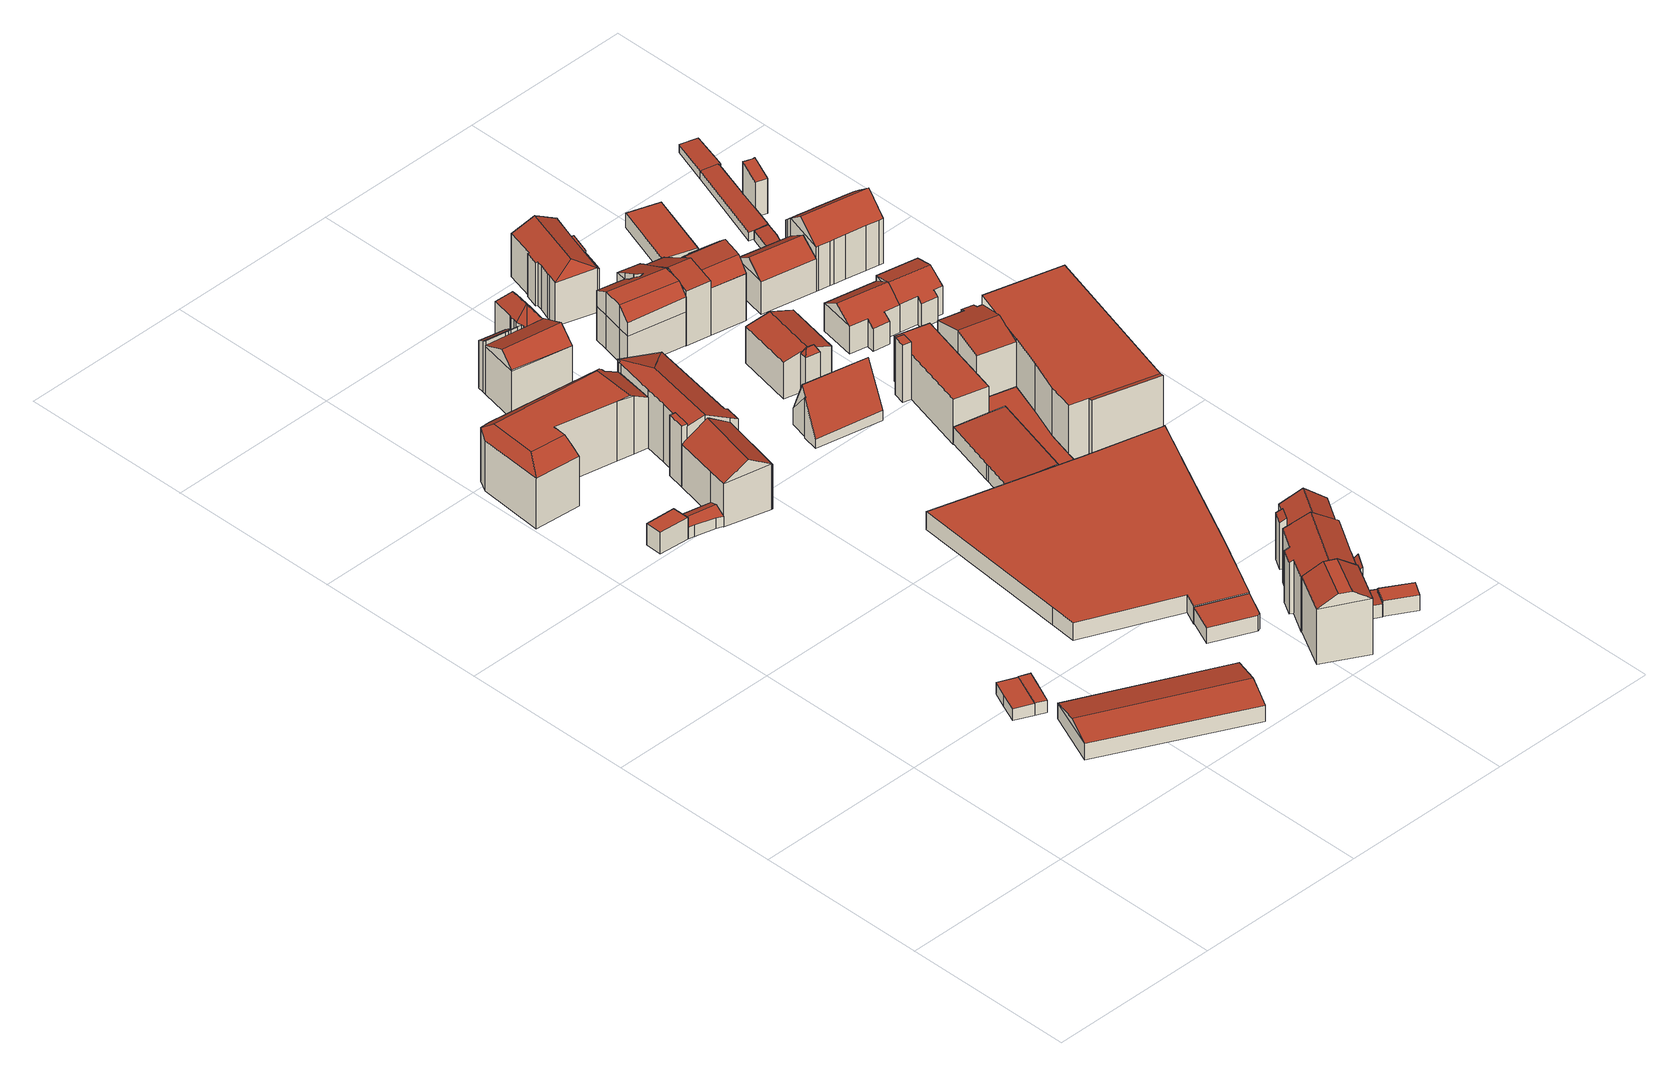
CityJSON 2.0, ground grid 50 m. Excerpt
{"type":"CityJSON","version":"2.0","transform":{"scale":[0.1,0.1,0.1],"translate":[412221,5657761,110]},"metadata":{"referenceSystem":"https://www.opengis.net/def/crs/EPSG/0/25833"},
"CityObjects":{
"building1":{"type":"Building","attributes":{"Dachtyp_tdc":"tdcPolyFlatRoof","Gemeindeschluessel":14612000,"Dachneigung":0,"QualitaetDacherkennung":93,"Geometrietyp2DReferenz":"3000","measuredHeight":3.61,"function":"31001_2000","roofType":"1000"},"geometry":[{"type":"Solid","lod":"2","boundaries":[[[[0,1,2,3]],[[1,4,5,2]],[[4,6,7,5]],[[6,8,9,7]],[[8,0,3,9]],[[8,6,4,1,0]],[[3,2,5,7,9]]]],"semantics":{"surfaces":[{"type":"WallSurface"},{"type":"RoofSurface"},{"type":"GroundSurface"}],"values":[[0,0,0,0,0,1,2]]}}]},
"building2":{"type":"Building","attributes":{"Dachtyp_tdc":"tdcPolyFlatRoof","Gemeindeschluessel":14612000,"Dachneigung":0,"QualitaetDacherkennung":86,"Geometrietyp2DReferenz":"3000","measuredHeight":3.77,"function":"31001_2000","roofType":"1000"},"geometry":[{"type":"Solid","lod":"2","boundaries":[[[[10,11,9,12]],[[11,13,7,9]],[[13,14,15,7]],[[14,16,17,15]],[[16,18,19,17]],[[18,20,21,19]],[[20,10,12,21]],[[20,18,16,14,13,11,10]],[[12,9,7,15,17,19,21]]]],"semantics":{"surfaces":[{"type":"WallSurface"},{"type":"RoofSurface"},{"type":"GroundSurface"}],"values":[[0,0,0,0,0,0,0,1,2]]}}]},
"building3":{"type":"Building","attributes":{"Dachtyp_tdc":"tdcFreeFormRoof","Gemeindeschluessel":14612000,"Dachneigung":13.87,"QualitaetDacherkennung":95,"Geometrietyp2DReferenz":"3000","measuredHeight":7.12,"function":"31001_2000","roofType":"5000"},"geometry":[{"type":"Solid","lod":"2","boundaries":[[[[22,23,24,25]],[[26,25,24]],[[22,27,23]],[[28,29,30,31,32]],[[22,25,29,28]],[[25,26,30,29]],[[26,33,31,30]],[[33,27,32,31]],[[27,22,28,32]],[[27,33,26,24,23]]]],"semantics":{"surfaces":[{"type":"RoofSurface"},{"type":"WallSurface"},{"type":"GroundSurface"}],"values":[[0,1,1,2,1,1,1,1,1,0]]}}]},
"building4":{"type":"Building","attributes":{"Dachtyp_tdc":"tdcPolyFlatRoof","Gemeindeschluessel":14612000,"Dachneigung":0,"QualitaetDacherkennung":59,"Geometrietyp2DReferenz":"3000","measuredHeight":6.52,"function":"31001_9998","roofType":"1000"},"geometry":[{"type":"Solid","lod":"2","boundaries":[[[[34,35,36,37]],[[35,38,39,36]],[[38,40,41,39]],[[40,34,37,41]],[[40,38,35,34]],[[37,36,39,41]]]],"semantics":{"surfaces":[{"type":"WallSurface"},{"type":"RoofSurface"},{"type":"GroundSurface"}],"values":[[0,0,0,0,1,2]]}}]},
"building5":{"type":"Building","attributes":{"Dachtyp_tdc":"tdcFreeFormRoof","Gemeindeschluessel":14612000,"Dachneigung":27,"QualitaetDacherkennung":12,"Geometrietyp2DReferenz":"3000","measuredHeight":4.72,"function":"31001_9998","roofType":"5000"},"geometry":[{"type":"Solid","lod":"2","boundaries":[[[[42,43,44,45]],[[43,46,47,44]],[[46,48,41,47]],[[48,49,39,41]],[[49,50,51,39]],[[50,42,45,51]],[[52,50,49,53]],[[43,42,52,53,48,46]],[[49,48,53]],[[42,50,52]],[[45,44,47,41,39,51]]]],"semantics":{"surfaces":[{"type":"WallSurface"},{"type":"RoofSurface"},{"type":"GroundSurface"}],"values":[[0,0,0,0,0,0,1,1,0,0,2]]}}]},
"building6":{"type":"Building","attributes":{"Dachtyp_tdc":"tdcFreeFormRoof","Gemeindeschluessel":14612000,"Dachneigung":0.66,"QualitaetDacherkennung":30,"Geometrietyp2DReferenz":"3000","measuredHeight":18.87,"function":"31001_9998","roofType":"5000"},"geometry":[{"type":"Solid","lod":"2","boundaries":[[[[54,55,56,57]],[[55,58,59,56]],[[58,60,61,59]],[[60,62,63,61]],[[62,64,65,63]],[[64,66,67,65]],[[66,68,69,67]],[[68,70,71,69]],[[70,72,73,71]],[[72,74,75,73]],[[74,76,77,75]],[[76,78,79,77]],[[78,80,81,79]],[[80,54,57,81]],[[82,83,84,55,85]],[[86,87,60,58,84,83]],[[70,68,66,64,62,87,86,88,72]],[[80,78,89,82,85,54]],[[74,88,86,83,82,89,76]],[[62,60,87]],[[78,76,89]],[[55,54,85]],[[74,72,88]],[[58,55,84]],[[57,56,59,61,63,65,67,69,71,73,75,77,79,81]]]],"semantics":{"surfaces":[{"type":"WallSurface"},{"type":"RoofSurface"},{"type":"GroundSurface"}],"values":[[0,0,0,0,0,0,0,0,0,0,0,0,0,0,1,1,1,1,1,0,0,0,0,0,2]]}}]},
"building7":{"type":"Building","attributes":{"Dachtyp_tdc":"tdcFreeFormRoof","Gemeindeschluessel":14612000,"Dachneigung":33.74,"QualitaetDacherkennung":79,"Geometrietyp2DReferenz":"3000","measuredHeight":18.04,"function":"31001_2000","roofType":"5000"},"geometry":[{"type":"Solid","lod":"2","boundaries":[[[[90,91,92,93]],[[91,94,95,92]],[[94,96,97,95]],[[96,98,99,97]],[[98,100,101,99]],[[100,90,93,101]],[[100,98,96,102,103]],[[103,102,94,91,90]],[[96,94,102]],[[90,100,103]],[[93,92,95,97,99,101]]]],"semantics":{"surfaces":[{"type":"WallSurface"},{"type":"RoofSurface"},{"type":"GroundSurface"}],"values":[[0,0,0,0,0,0,1,1,0,0,2]]}}]},
"building8":{"type":"Building","attributes":{"Gemeindeschluessel":14612000,"Geometrietyp2DReferenz":"3000","function":"31001_2000","roofType":"9999"},"children":["building8-1","building8-2"]},
"building8-1":{"type":"BuildingPart","attributes":{"Dachtyp_tdc":"tdcHipAndGableRoof","Dachneigung":29.39,"QualitaetDacherkennung":36,"Geometrietyp2DReferenz":"3000","measuredHeight":19.2,"roofType":"5000"},"parents":["building8"],"geometry":[{"type":"MultiSurface","lod":"2","boundaries":[[[104,105,97,106]],[[105,107,108,97]],[[107,109,110,108]],[[111,112,113,114]],[[112,115,116,113]],[[115,117,118,116]],[[117,119,120,118]],[[119,121,122,120]],[[121,123,124,122]],[[123,125,126,124]],[[125,127,128,126]],[[127,129,130,128]],[[129,104,106,130]],[[125,123,131]],[[123,121,119,117,115,112,111,109,107,131]],[[107,105,104,129,127,125,131]],[[106,97,108,110,114,113,116,118,120,122,124,126,128,130]]],"semantics":{"surfaces":[{"type":"WallSurface"},{"type":"RoofSurface"},{"type":"GroundSurface"}],"values":[0,0,0,0,0,0,0,0,0,0,0,0,0,1,1,1,2]}}]},
"building8-2":{"type":"BuildingPart","attributes":{"Dachtyp_tdc":"tdcPolyFlatRoof","Dachneigung":0,"QualitaetDacherkennung":37,"Geometrietyp2DReferenz":"3000","measuredHeight":18.77,"roofType":"1000"},"parents":["building8"],"geometry":[{"type":"MultiSurface","lod":"2","boundaries":[[[132,133,95,110,109]],[[133,134,135,95]],[[134,136,111,114,135]],[[136,134,133,132]],[[110,95,135,114]]],"semantics":{"surfaces":[{"type":"WallSurface"},{"type":"RoofSurface"},{"type":"GroundSurface"}],"values":[0,0,0,1,2]}}]},
"building9":{"type":"Building","attributes":{"Dachtyp_tdc":"tdcPolyFlatRoof","Gemeindeschluessel":14612000,"Dachneigung":0,"QualitaetDacherkennung":70,"Geometrietyp2DReferenz":"3000","measuredHeight":4.82,"function":"31001_2000","roofType":"1000"},"geometry":[{"type":"Solid","lod":"2","boundaries":[[[[137,138,139,140]],[[138,141,142,139]],[[141,143,144,142]],[[143,145,146,144]],[[145,137,140,146]],[[145,143,141,138,137]],[[140,139,142,144,146]]]],"semantics":{"surfaces":[{"type":"WallSurface"},{"type":"RoofSurface"},{"type":"GroundSurface"}],"values":[[0,0,0,0,0,1,2]]}}]},
"building10":{"type":"Building","attributes":{"Gemeindeschluessel":14612000,"Geometrietyp2DReferenz":"3000","function":"31001_9998","roofType":"9999"},"children":["building10-1","building10-2","building10-3","building10-4"]},
"building10-1":{"type":"BuildingPart","attributes":{"Dachtyp_tdc":"tdcPolyFlatRoof","Dachneigung":32.39,"QualitaetDacherkennung":40,"Geometrietyp2DReferenz":"3000","measuredHeight":15.68,"roofType":"2100"},"parents":["building10"],"geometry":[{"type":"MultiSurface","lod":"2","boundaries":[[[147,148,149,150,151]],[[148,152,153,149]],[[152,154,155,153]],[[154,156,157,158,155]],[[156,154,152,148,147]],[[150,149,153,155,158]]],"semantics":{"surfaces":[{"type":"WallSurface"},{"type":"RoofSurface"},{"type":"GroundSurface"}],"values":[0,0,0,0,1,2]}}]},
"building10-2":{"type":"BuildingPart","attributes":{"Dachtyp_tdc":"tdcFreeFormRoof","Dachneigung":53.51,"QualitaetDacherkennung":8,"Geometrietyp2DReferenz":"3000","measuredHeight":18.48,"roofType":"5000"},"parents":["building10"],"geometry":[{"type":"MultiSurface","lod":"2","boundaries":[[[159,160,161,162]],[[160,163,164,161]],[[163,165,166,164]],[[165,167,168,166]],[[167,169,170,168]],[[169,171,172,170]],[[171,173,174,172]],[[175,176,177,178]],[[176,159,162,177]],[[179,173,180]],[[173,171,169,181,182,180]],[[169,167,181]],[[167,165,163,160,159,182,181]],[[159,176,175,179,180,182]],[[162,161,164,166,168,170,172,174,183,178,177]]],"semantics":{"surfaces":[{"type":"WallSurface"},{"type":"RoofSurface"},{"type":"GroundSurface"}],"values":[0,0,0,0,0,0,0,0,0,1,1,1,1,1,2]}}]},
"building10-3":{"type":"BuildingPart","attributes":{"Dachtyp_tdc":"tdcGableRoof","Dachneigung":25.93,"QualitaetDacherkennung":29,"Geometrietyp2DReferenz":"3000","measuredHeight":18.57,"roofType":"3100"},"parents":["building10"],"geometry":[{"type":"MultiSurface","lod":"2","boundaries":[[[184,185,186,187]],[[188,189,175,178,190]],[[191,192,193,174,173]],[[192,184,187,193]],[[192,194,195,196]],[[197,198,199,195,194,200]],[[189,197,200,191]],[[191,200,194,192]],[[184,196,195,199,185]],[[188,198,197,189]],[[192,196,184]],[[187,186,190,178,183,174,193]]],"semantics":{"surfaces":[{"type":"WallSurface"},{"type":"RoofSurface"},{"type":"GroundSurface"}],"values":[0,0,0,0,1,1,0,0,0,0,0,2]}}]},
"building10-4":{"type":"BuildingPart","attributes":{"Dachtyp_tdc":"tdcPolyFlatRoof","Dachneigung":42.11,"QualitaetDacherkennung":32,"Geometrietyp2DReferenz":"3000","measuredHeight":16.56,"roofType":"2100"},"parents":["building10"],"geometry":[{"type":"MultiSurface","lod":"2","boundaries":[[[201,202,198,188,190,203]],[[204,151,150,186,185,199]],[[157,201,203,158]],[[157,151,204,202,201]],[[203,190,186,150,158]]],"semantics":{"surfaces":[{"type":"WallSurface"},{"type":"RoofSurface"},{"type":"GroundSurface"}],"values":[0,0,0,1,2]}}]},
"building11":{"type":"Building","attributes":{"Dachtyp_tdc":"tdcCutGableRoof","Gemeindeschluessel":14612000,"Dachneigung":33.35,"QualitaetDacherkennung":52,"Geometrietyp2DReferenz":"3000","measuredHeight":20.55,"function":"31001_9998","roofType":"9999"},"geometry":[{"type":"Solid","lod":"2","boundaries":[[[[205,206,207,208]],[[206,209,210,207]],[[209,211,212,210]],[[211,205,208,212]],[[206,205,213,214]],[[209,206,214,215]],[[211,209,215,216]],[[205,211,216,213]],[[215,214,213,216]],[[208,207,210,212]]]],"semantics":{"surfaces":[{"type":"WallSurface"},{"type":"RoofSurface"},{"type":"GroundSurface"}],"values":[[0,0,0,0,1,0,1,0,1,2]]}}]},
"building12":{"type":"Building","attributes":{"Dachtyp_tdc":"tdcFreeFormRoof","Gemeindeschluessel":14612000,"Dachneigung":48.73,"QualitaetDacherkennung":19,"Geometrietyp2DReferenz":"3000","measuredHeight":8.35,"function":"31001_9998","roofType":"5000"},"geometry":[{"type":"Solid","lod":"2","boundaries":[[[[217,218,219,220]],[[218,221,222,219]],[[221,223,224,222]],[[223,217,220,224]],[[225,223,221]],[[226,225,221,218]],[[226,218,217]],[[225,226,217,223]],[[220,219,222,224]]]],"semantics":{"surfaces":[{"type":"WallSurface"},{"type":"RoofSurface"},{"type":"GroundSurface"}],"values":[[0,0,0,0,1,1,0,1,2]]}}]},
"building13":{"type":"Building","attributes":{"Dachtyp_tdc":"tdcPolyFlatRoof","Gemeindeschluessel":14612000,"Dachneigung":0,"QualitaetDacherkennung":21,"Geometrietyp2DReferenz":"3000","measuredHeight":5.5,"function":"31001_2000","roofType":"1000"},"geometry":[{"type":"Solid","lod":"2","boundaries":[[[[227,228,229,230]],[[228,231,232,229]],[[231,233,234,232]],[[233,235,236,234]],[[235,237,238,236]],[[237,239,240,238]],[[239,241,242,240]],[[241,243,244,242]],[[243,245,246,244]],[[245,247,248,246]],[[247,249,250,248]],[[249,251,252,250]],[[251,253,254,252]],[[253,255,256,254]],[[255,257,258,256]],[[257,259,260,258]],[[259,227,230,260]],[[259,257,255,253,251,249,247,245,243,241,239,237,235,233,231,228,227]],[[230,229,232,234,236,238,240,242,244,246,248,250,252,254,256,258,260]]]],"semantics":{"surfaces":[{"type":"WallSurface"},{"type":"RoofSurface"},{"type":"GroundSurface"}],"values":[[0,0,0,0,0,0,0,0,0,0,0,0,0,0,0,0,0,1,2]]}}]},
"building14":{"type":"Building","attributes":{"Gemeindeschluessel":14612000,"Dachtyp_tdc":"tdcFreeFormRoof","Dachneigung":29.18,"QualitaetDacherkennung":81,"Geometrietyp2DReferenz":"3000","measuredHeight":20.59,"function":"31001_9998","roofType":"5000"},"geometry":[{"type":"Solid","lod":"2","boundaries":[[[[261,262,263,264]],[[262,265,266,263]],[[265,267,268,266]],[[267,269,270,268]],[[269,271,272,270]],[[271,273,274,272]],[[273,275,276,274]],[[275,277,278,276]],[[277,279,280,278]],[[279,281,282,280]],[[281,283,284,282]],[[283,285,286,284]],[[285,287,288,286]],[[287,261,264,288]],[[273,271,269,267,265,262,261,287,285,289,290]],[[277,275,290,289,283,281,279]],[[275,273,290]],[[285,283,289]],[[264,263,266,268,270,272,274,276,278,280,282,284,286,288]]]],"semantics":{"surfaces":[{"type":"WallSurface"},{"type":"RoofSurface"},{"type":"GroundSurface"}],"values":[[0,0,0,0,0,0,0,0,0,0,0,0,0,0,1,1,0,0,2]]}}]},
"building15":{"type":"Building","attributes":{"Dachtyp_tdc":"tdcPolyFlatRoof","Gemeindeschluessel":14612000,"Dachneigung":3.95,"QualitaetDacherkennung":63,"Geometrietyp2DReferenz":"3000","measuredHeight":4.09,"function":"31001_9998","roofType":"2100"},"geometry":[{"type":"Solid","lod":"2","boundaries":[[[[291,292,293,210]],[[292,294,295,293]],[[294,296,297,295]],[[296,298,299,297]],[[298,300,301,299]],[[300,302,303,301]],[[302,304,305,303]],[[304,306,307,305]],[[306,291,210,307]],[[306,304,302,300,298,296,294,292,291]],[[210,293,295,297,299,301,303,305,307]]]],"semantics":{"surfaces":[{"type":"WallSurface"},{"type":"RoofSurface"},{"type":"GroundSurface"}],"values":[[0,0,0,0,0,0,0,0,0,1,2]]}}]},
"building16":{"type":"Building","attributes":{"Dachtyp_tdc":"tdcPolyFlatRoof","Gemeindeschluessel":14612000,"Dachneigung":0,"QualitaetDacherkennung":0,"Geometrietyp2DReferenz":"3000","BezugspunktDach":"2000","measuredHeight":3,"function":"31001_9998"},"geometry":[{"type":"MultiSurface","lod":"2","boundaries":[[[308,309,310,311,312]],[[312,311,313,295]],[[311,310,314,313]],[[310,309,315,314]],[[309,308,297,315]],[[308,312,295,297]],[[295,313,314,315,297]]],"semantics":{"surfaces":[{"type":"RoofSurface"},{"type":"WallSurface"},{"type":"GroundSurface"}],"values":[0,1,1,1,1,1,2]}}]},
"building17":{"type":"Building","attributes":{"Dachtyp_tdc":"tdcPolyFlatRoof","Gemeindeschluessel":14612000,"Dachneigung":0,"QualitaetDacherkennung":35,"Geometrietyp2DReferenz":"3000","measuredHeight":4.72,"function":"31001_9998","roofType":"1000"},"geometry":[{"type":"Solid","lod":"2","boundaries":[[[[316,317,318,319]],[[317,320,321,318]],[[320,322,323,321]],[[322,324,325,323]],[[324,316,319,325]],[[324,322,320,317,316]],[[319,318,321,323,325]]]],"semantics":{"surfaces":[{"type":"WallSurface"},{"type":"RoofSurface"},{"type":"GroundSurface"}],"values":[[0,0,0,0,0,1,2]]}}]},
"building18":{"type":"Building","attributes":{"Dachtyp_tdc":"tdcFreeFormRoof","Gemeindeschluessel":14612000,"Dachneigung":62.95,"QualitaetDacherkennung":6,"Geometrietyp2DReferenz":"3000","measuredHeight":15.35,"function":"31001_2000","roofType":"5000"},"geometry":[{"type":"Solid","lod":"2","boundaries":[[[[326,327,328,329]],[[327,330,331,328]],[[330,332,333,331]],[[332,334,335,333]],[[334,336,337,335]],[[336,326,329,337]],[[338,334,332,339]],[[336,338,339,330,327,326]],[[332,330,339]],[[336,334,338]],[[329,328,331,333,335,337]]]],"semantics":{"surfaces":[{"type":"WallSurface"},{"type":"RoofSurface"},{"type":"GroundSurface"}],"values":[[0,0,0,0,0,0,1,1,0,0,2]]}}]},
"building19":{"type":"Building","attributes":{"Dachtyp_tdc":"tdcFreeFormRoof","Gemeindeschluessel":14612000,"Dachneigung":40.88,"QualitaetDacherkennung":14,"Geometrietyp2DReferenz":"3000","measuredHeight":3.72,"function":"31001_9998","roofType":"5000"},"geometry":[{"type":"Solid","lod":"2","boundaries":[[[[340,341,342,343]],[[341,344,345,342]],[[344,346,347,345]],[[346,340,343,347]],[[348,349,346,344]],[[348,344,341]],[[349,348,341,340]],[[349,340,346]],[[343,342,345,347]]]],"semantics":{"surfaces":[{"type":"WallSurface"},{"type":"RoofSurface"},{"type":"GroundSurface"}],"values":[[0,0,0,0,1,1,1,1,2]]}}]},
"building20":{"type":"Building","attributes":{"Dachtyp_tdc":"tdcPolyFlatRoof","Gemeindeschluessel":14612000,"Dachneigung":2.69,"QualitaetDacherkennung":91,"Geometrietyp2DReferenz":"3000","measuredHeight":5.69,"function":"31001_2000","roofType":"2100"},"geometry":[{"type":"Solid","lod":"2","boundaries":[[[[350,351,352,353]],[[351,354,355,352]],[[354,356,357,355]],[[356,358,359,357]],[[358,360,361,359]],[[360,362,363,361]],[[362,350,353,363]],[[362,360,358,356,354,351,350]],[[353,352,355,357,359,361,363]]]],"semantics":{"surfaces":[{"type":"WallSurface"},{"type":"RoofSurface"},{"type":"GroundSurface"}],"values":[[0,0,0,0,0,0,0,1,2]]}}]},
"building21":{"type":"Building","attributes":{"Dachtyp_tdc":"tdcPolyFlatRoof","Gemeindeschluessel":14612000,"Dachneigung":47.58,"QualitaetDacherkennung":63,"Geometrietyp2DReferenz":"3000","measuredHeight":4.97,"function":"31001_9998","roofType":"2100"},"geometry":[{"type":"Solid","lod":"2","boundaries":[[[[364,365,366,345]],[[365,367,368,366]],[[367,369,347,368]],[[369,364,345,347]],[[369,367,365,364]],[[345,366,368,347]]]],"semantics":{"surfaces":[{"type":"WallSurface"},{"type":"RoofSurface"},{"type":"GroundSurface"}],"values":[[0,0,0,0,1,2]]}}]},
"building22":{"type":"Building","attributes":{"Gemeindeschluessel":14612000,"Geometrietyp2DReferenz":"3000","function":"31001_9998","roofType":"9999"},"children":["building22-1","building22-2"]},
"building22-1":{"type":"BuildingPart","attributes":{"Dachtyp_tdc":"tdcGableRoof","Dachneigung":34.5,"QualitaetDacherkennung":72,"Geometrietyp2DReferenz":"3000","measuredHeight":17.3,"roofType":"3100"},"parents":["building22"],"geometry":[{"type":"MultiSurface","lod":"2","boundaries":[[[370,371,372,373]],[[371,374,375,372]],[[374,376,377,375]],[[378,379,380]],[[379,381,382,380]],[[381,383,384,382]],[[383,385,386,384]],[[385,387,388,386]],[[387,370,373,388]],[[383,381,379,378,376,374,371,370]],[[370,387,385,383]],[[373,372,375,377,380,382,384,386,388]]],"semantics":{"surfaces":[{"type":"WallSurface"},{"type":"RoofSurface"},{"type":"GroundSurface"}],"values":[0,0,0,0,0,0,0,0,0,1,1,2]}}]},
"building22-2":{"type":"BuildingPart","attributes":{"Dachtyp_tdc":"tdcPolyFlatRoof","Dachneigung":29.87,"QualitaetDacherkennung":51,"Geometrietyp2DReferenz":"3000","measuredHeight":15.38,"roofType":"2100"},"parents":["building22"],"geometry":[{"type":"MultiSurface","lod":"2","boundaries":[[[389,390,391,377,376]],[[390,392,393,391]],[[392,394,380,393]],[[394,395,378,380]],[[395,394,392,390,389]],[[377,391,393,380]]],"semantics":{"surfaces":[{"type":"WallSurface"},{"type":"RoofSurface"},{"type":"GroundSurface"}],"values":[0,0,0,0,1,2]}}]},
"building23":{"type":"Building","attributes":{"Dachtyp_tdc":"tdcFreeFormRoof","Gemeindeschluessel":14612000,"Dachneigung":30.22,"QualitaetDacherkennung":43,"Geometrietyp2DReferenz":"3000","measuredHeight":17.81,"function":"31001_9998","roofType":"5000"},"geometry":[{"type":"Solid","lod":"2","boundaries":[[[[396,397,398,399]],[[397,400,401,398]],[[400,402,403,401]],[[402,404,405,403]],[[404,406,407,405]],[[406,408,409,407]],[[408,410,411,409]],[[410,412,413,411]],[[412,414,415,413]],[[414,416,417,415]],[[416,418,419,417]],[[418,420,421,419]],[[420,422,423,421]],[[422,424,425,423]],[[424,426,427,425]],[[426,428,429,427]],[[428,430,431,429]],[[430,432,433,431]],[[432,434,435,433]],[[434,396,399,435]],[[436,437,438,439,440,441,442,443,444,410,445,446,447,448,449,450,451,452]],[[453,454,455,456]],[[440,439,454,453]],[[418,441,440,453,456,420]],[[420,456,455,422]],[[422,455,454,424]],[[424,454,439,426]],[[432,436,452,434]],[[434,452,451,396]],[[396,451,450,397]],[[397,450,449,400]],[[400,449,448,402]],[[402,448,447,404]],[[404,447,446,406]],[[406,446,445,408]],[[408,445,410]],[[410,444,412]],[[412,444,443,414]],[[414,443,442,416]],[[416,442,441,418]],[[426,439,438,428]],[[428,438,437,430]],[[430,437,436,432]],[[399,398,401,403,405,407,409,411,413,415,417,419,421,423,425,427,429,431,433,435]]]],"semantics":{"surfaces":[{"type":"WallSurface"},{"type":"RoofSurface"},{"type":"GroundSurface"}],"values":[[0,0,0,0,0,0,0,0,0,0,0,0,0,0,0,0,0,0,0,0,1,1,1,0,0,0,0,0,0,0,0,0,0,0,0,0,0,0,0,0,0,0,0,2]]}}]},
"building24":{"type":"Building","attributes":{"Gemeindeschluessel":14612000,"Geometrietyp2DReferenz":"3000","function":"31001_9998","roofType":"9999"},"children":["building24-1","building24-2"]},
"building24-1":{"type":"BuildingPart","attributes":{"Dachtyp_tdc":"tdcHipAndGableRoof","Dachneigung":27.94,"QualitaetDacherkennung":80,"Geometrietyp2DReferenz":"3000","measuredHeight":16.6,"roofType":"5000"},"parents":["building24"],"geometry":[{"type":"MultiSurface","lod":"2","boundaries":[[[457,458,459,460]],[[458,461,462,459]],[[461,463,464,462]],[[463,465,466,464]],[[465,467,468,466]],[[467,469,470,468]],[[469,471,472,470]],[[471,473,474,475,472]],[[476,477,478,479,480]],[[477,481,482,478]],[[481,483,484,482]],[[483,457,460,484]],[[477,476,485]],[[476,473,471,469,485]],[[469,467,465,463,461,458,457,483,481,477,485]],[[460,459,462,464,466,468,470,472,475,479,478,482,484]]],"semantics":{"surfaces":[{"type":"WallSurface"},{"type":"RoofSurface"},{"type":"GroundSurface"}],"values":[0,0,0,0,0,0,0,0,0,0,0,0,1,1,1,2]}}]},
"building24-2":{"type":"BuildingPart","attributes":{"Dachtyp_tdc":"tdcPolyFlatRoof","Dachneigung":0,"QualitaetDacherkennung":28,"Geometrietyp2DReferenz":"3000","measuredHeight":13.35,"roofType":"1000"},"parents":["building24"],"geometry":[{"type":"MultiSurface","lod":"2","boundaries":[[[486,487,488,489]],[[487,490,491,488]],[[490,492,493,491]],[[492,494,495,493]],[[494,480,479,495]],[[474,486,489,475]],[[474,480,494,492,490,487,486]],[[489,488,491,493,495,479,475]]],"semantics":{"surfaces":[{"type":"WallSurface"},{"type":"RoofSurface"},{"type":"GroundSurface"}],"values":[0,0,0,0,0,0,1,2]}}]},
"building25":{"type":"Building","attributes":{"Gemeindeschluessel":14612000,"Geometrietyp2DReferenz":"3000","function":"31001_9998","roofType":"9999"},"children":["building25-1","building25-2"]},
"building25-1":{"type":"BuildingPart","attributes":{"Dachtyp_tdc":"tdcFreeFormRoof","Dachneigung":61.49,"QualitaetDacherkennung":12,"Geometrietyp2DReferenz":"3000","measuredHeight":14.23,"roofType":"5000"},"parents":["building25"],"geometry":[{"type":"MultiSurface","lod":"2","boundaries":[[[496,497,498,499]],[[497,500,501,498]],[[502,496,499,503]],[[504,505,502,506,500]],[[504,500,497]],[[505,504,497,496]],[[505,496,502]],[[499,498,501,507,503]]],"semantics":{"surfaces":[{"type":"WallSurface"},{"type":"RoofSurface"},{"type":"GroundSurface"}],"values":[0,0,0,1,1,1,1,2]}}]},
"building25-2":{"type":"BuildingPart","attributes":{"Dachtyp_tdc":"tdcGableRoof","Dachneigung":21.05,"QualitaetDacherkennung":44,"Geometrietyp2DReferenz":"3000","measuredHeight":12.99,"roofType":"3100"},"parents":["building25"],"geometry":[{"type":"MultiSurface","lod":"2","boundaries":[[[508,509,502,503,510]],[[511,501,500]],[[511,512,513,501]],[[512,514,515,513]],[[514,516,517,515]],[[516,518,519,517]],[[518,520,521,519]],[[520,508,510,521]],[[516,514,512,511,522]],[[522,509,508,520,518,516]],[[510,503,507,501,513,515,517,519,521]]],"semantics":{"surfaces":[{"type":"WallSurface"},{"type":"RoofSurface"},{"type":"GroundSurface"}],"values":[0,0,0,0,0,0,0,0,1,1,2]}}]},
"building26":{"type":"Building","attributes":{"Dachtyp_tdc":"tdcPolyFlatRoof","Gemeindeschluessel":14612000,"Dachneigung":0,"QualitaetDacherkennung":39,"Geometrietyp2DReferenz":"3000","measuredHeight":4.86,"function":"31001_2000","roofType":"1000"},"geometry":[{"type":"Solid","lod":"2","boundaries":[[[[523,524,525,526]],[[524,527,528,525]],[[527,529,530,528]],[[529,531,532,530]],[[531,533,534,532]],[[533,535,536,534]],[[535,537,538,536]],[[537,539,540,538]],[[539,523,526,540]],[[539,537,535,533,531,529,527,524,523]],[[526,525,528,530,532,534,536,538,540]]]],"semantics":{"surfaces":[{"type":"WallSurface"},{"type":"RoofSurface"},{"type":"GroundSurface"}],"values":[[0,0,0,0,0,0,0,0,0,1,2]]}}]},
"building27":{"type":"Building","attributes":{"Gemeindeschluessel":14612000,"Geometrietyp2DReferenz":"3000","function":"31001_2000","roofType":"9999"},"children":["building27-1","building27-2"]},
"building27-1":{"type":"BuildingPart","attributes":{"Dachtyp_tdc":"tdcPolyFlatRoof","Dachneigung":0,"QualitaetDacherkennung":41,"Geometrietyp2DReferenz":"3000","measuredHeight":17.67,"roofType":"1000"},"parents":["building27"],"geometry":[{"type":"MultiSurface","lod":"2","boundaries":[[[541,542,543,544,545]],[[542,546,547,543]],[[546,548,549,550,547]],[[548,546,542,541]],[[544,543,547,550]]],"semantics":{"surfaces":[{"type":"WallSurface"},{"type":"RoofSurface"},{"type":"GroundSurface"}],"values":[0,0,0,1,2]}}]},
"building27-2":{"type":"BuildingPart","attributes":{"Dachtyp_tdc":"tdcPolyFlatRoof","Dachneigung":0,"QualitaetDacherkennung":78,"Geometrietyp2DReferenz":"3000","measuredHeight":14.01,"roofType":"1000"},"parents":["building27"],"geometry":[{"type":"MultiSurface","lod":"2","boundaries":[[[549,551,552,550]],[[551,553,554,552]],[[553,555,556,554]],[[555,557,558,556]],[[557,559,560,558]],[[559,561,562,560]],[[561,545,544,562]],[[545,561,559,557,555,553,551,549]],[[550,552,554,556,558,560,562,544]]],"semantics":{"surfaces":[{"type":"WallSurface"},{"type":"RoofSurface"},{"type":"GroundSurface"}],"values":[0,0,0,0,0,0,0,1,2]}}]},
"building28":{"type":"Building","attributes":{"Gemeindeschluessel":14612000,"Geometrietyp2DReferenz":"3000","function":"31001_9998","roofType":"9999"},"children":["building28-1","building28-2"]},
"building28-1":{"type":"BuildingPart","attributes":{"Dachtyp_tdc":"tdcGableRoof","Dachneigung":32.19,"QualitaetDacherkennung":25,"Geometrietyp2DReferenz":"3000","measuredHeight":18.39,"roofType":"3100"},"parents":["building28"],"geometry":[{"type":"MultiSurface","lod":"2","boundaries":[[[563,564,565,566,567]],[[568,569,570,571,572,573]],[[569,574,575,570]],[[574,576,577,575]],[[576,578,579,577]],[[578,563,567,579]],[[574,569,568,580,581,582,583]],[[583,584,585,564,563,578,576,574]],[[567,566,586,587,588,571,570,575,577,579]]],"semantics":{"surfaces":[{"type":"WallSurface"},{"type":"RoofSurface"},{"type":"GroundSurface"}],"values":[0,0,0,0,0,0,1,1,2]}}]},
"building28-2":{"type":"BuildingPart","attributes":{"Dachtyp_tdc":"tdcFreeFormRoof","Dachneigung":3.15,"QualitaetDacherkennung":73,"Geometrietyp2DReferenz":"3000","measuredHeight":17.71,"roofType":"5000"},"parents":["building28"],"geometry":[{"type":"MultiSurface","lod":"2","boundaries":[[[565,589,590,566]],[[589,591,592,590]],[[591,593,594,592]],[[593,595,596,594]],[[595,597,598,596]],[[597,599,600,598]],[[599,601,602,600]],[[601,572,571,602]],[[603,604,605,580,573]],[[606,595,607,608,609,564,610,611]],[[612,611,610,584,613,582,605,604]],[[599,612,604,603,601]],[[597,606,611,612,599]],[[565,564,609,589]],[[589,609,608,591]],[[591,608,607,593]],[[593,607,595]],[[595,606,597]],[[601,603,573,572]],[[571,588,587,586,566,590,592,594,596,598,600,602]]],"semantics":{"surfaces":[{"type":"WallSurface"},{"type":"RoofSurface"},{"type":"GroundSurface"}],"values":[0,0,0,0,0,0,0,0,1,1,1,0,0,0,0,0,0,0,0,2]}}]},
"building29":{"type":"Building","attributes":{"Gemeindeschluessel":14612000,"Geometrietyp2DReferenz":"3000","function":"31001_2000","roofType":"9999"},"children":["building29-1","building29-2","building29-3"]},
"building29-1":{"type":"BuildingPart","attributes":{"Dachtyp_tdc":"tdcPolyFlatRoof","Dachneigung":0,"QualitaetDacherkennung":41,"Geometrietyp2DReferenz":"3000","measuredHeight":20.25,"roofType":"1000"},"parents":["building29"],"geometry":[{"type":"MultiSurface","lod":"2","boundaries":[[[614,615,616,617]],[[614,618,619,615]],[[618,620,621,619]],[[620,622,623,624,621]],[[625,626,627,628,629]],[[626,630,631,627]],[[626,625,632,633,634,622,620,618,614,617,630]],[[631,616,615,619,621,624,635,628,627]]],"semantics":{"surfaces":[{"type":"WallSurface"},{"type":"RoofSurface"},{"type":"GroundSurface"}],"values":[0,0,0,0,0,0,1,2]}}]},
"building29-2":{"type":"BuildingPart","attributes":{"Dachtyp_tdc":"tdcGableRoof","Dachneigung":20.45,"QualitaetDacherkennung":26,"Geometrietyp2DReferenz":"3000","measuredHeight":20.8,"roofType":"3100"},"parents":["building29"],"geometry":[{"type":"MultiSurface","lod":"2","boundaries":[[[636,637,638,639]],[[637,640,641,638]],[[640,642,643,641]],[[642,644,645,643]],[[644,646,647,645]],[[646,629,628,647]],[[623,648,649,624]],[[648,636,639,649]],[[650,632,629,646,644,642,640,637,636]],[[636,648,623,634,650]],[[639,638,641,643,645,647,628,635,624,649]]],"semantics":{"surfaces":[{"type":"WallSurface"},{"type":"RoofSurface"},{"type":"GroundSurface"}],"values":[0,0,0,0,0,0,0,0,1,1,2]}}]},
"building29-3":{"type":"BuildingPart","attributes":{"Dachtyp_tdc":"tdcPolyFlatRoof","Dachneigung":16.7,"QualitaetDacherkennung":21,"Geometrietyp2DReferenz":"3000","measuredHeight":20.67,"roofType":"2100"},"parents":["building29"],"geometry":[{"type":"MultiSurface","lod":"2","boundaries":[[[651,617,616,652]],[[630,653,654,631]],[[653,651,652,654]],[[653,630,617,651]],[[652,616,631,654]]],"semantics":{"surfaces":[{"type":"WallSurface"},{"type":"RoofSurface"},{"type":"GroundSurface"}],"values":[0,0,0,1,2]}}]},
"building30":{"type":"Building","attributes":{"Dachtyp_tdc":"tdcFreeFormRoof","Gemeindeschluessel":14612000,"Dachneigung":32.42,"QualitaetDacherkennung":62,"Geometrietyp2DReferenz":"3000","measuredHeight":12.05,"function":"31001_9998","roofType":"5000"},"geometry":[{"type":"Solid","lod":"2","boundaries":[[[[655,656,657,658]],[[656,659,660,657]],[[659,661,662,660]],[[661,663,664,662]],[[663,665,666,664]],[[665,667,668,666]],[[667,669,670,668]],[[669,655,658,670]],[[671,663,661,672]],[[656,655,669,667,665,671,672,659]],[[661,659,672]],[[665,663,671]],[[658,657,660,662,664,666,668,670]]]],"semantics":{"surfaces":[{"type":"WallSurface"},{"type":"RoofSurface"},{"type":"GroundSurface"}],"values":[[0,0,0,0,0,0,0,0,1,1,0,0,2]]}}]},
"building31":{"type":"Building","attributes":{"Dachtyp_tdc":"tdcGableRoof","Gemeindeschluessel":14612000,"Dachneigung":35.17,"QualitaetDacherkennung":77,"Geometrietyp2DReferenz":"3000","measuredHeight":13.9,"function":"31001_9998","roofType":"3100"},"geometry":[{"type":"Solid","lod":"2","boundaries":[[[[673,674,675,676]],[[674,677,678,675]],[[677,679,680,678]],[[679,673,676,680]],[[677,674,681]],[[673,679,682]],[[674,673,682,681]],[[679,677,681,682]],[[676,675,678,680]]]],"semantics":{"surfaces":[{"type":"WallSurface"},{"type":"RoofSurface"},{"type":"GroundSurface"}],"values":[[0,0,0,0,0,0,1,1,2]]}}]},
"building32":{"type":"Building","attributes":{"Dachtyp_tdc":"tdcPolyFlatRoof","Gemeindeschluessel":14612000,"Dachneigung":0,"QualitaetDacherkennung":51,"Geometrietyp2DReferenz":"3000","measuredHeight":4.41,"function":"31001_9998","roofType":"1000"},"geometry":[{"type":"Solid","lod":"2","boundaries":[[[[683,684,685,686]],[[684,687,688,685]],[[687,689,690,688]],[[689,683,686,690]],[[689,687,684,683]],[[686,685,688,690]]]],"semantics":{"surfaces":[{"type":"WallSurface"},{"type":"RoofSurface"},{"type":"GroundSurface"}],"values":[[0,0,0,0,1,2]]}}]},
"building33":{"type":"Building","attributes":{"Dachtyp_tdc":"tdcFreeFormRoof","Gemeindeschluessel":14612000,"Dachneigung":30.69,"QualitaetDacherkennung":61,"Geometrietyp2DReferenz":"3000","measuredHeight":11.85,"function":"31001_9998","roofType":"5000"},"geometry":[{"type":"Solid","lod":"2","boundaries":[[[[691,692,693,694]],[[692,695,696,693]],[[695,697,698,696]],[[697,699,700,698]],[[699,701,702,700]],[[701,703,704,702]],[[703,705,706,704]],[[705,707,708,706]],[[707,691,694,708]],[[701,699,697,709,710]],[[692,691,707,705,703,710,709,695]],[[697,695,709]],[[703,701,710]],[[694,693,696,698,700,702,704,706,708]]]],"semantics":{"surfaces":[{"type":"WallSurface"},{"type":"RoofSurface"},{"type":"GroundSurface"}],"values":[[0,0,0,0,0,0,0,0,0,1,1,0,0,2]]}}]},
"building34":{"type":"Building","attributes":{"Dachtyp_tdc":"tdcPolyFlatRoof","Gemeindeschluessel":14612000,"Dachneigung":4.74,"QualitaetDacherkennung":76,"Geometrietyp2DReferenz":"3000","measuredHeight":3.33,"function":"31001_9998","roofType":"2100"},"geometry":[{"type":"Solid","lod":"2","boundaries":[[[[711,712,713,714]],[[712,715,716,713]],[[715,717,718,716]],[[717,719,720,718]],[[719,711,714,720]],[[719,717,715,712,711]],[[714,713,716,718,720]]]],"semantics":{"surfaces":[{"type":"WallSurface"},{"type":"RoofSurface"},{"type":"GroundSurface"}],"values":[[0,0,0,0,0,1,2]]}}]},
"building35":{"type":"Building","attributes":{"Dachtyp_tdc":"tdcFreeFormRoof","Gemeindeschluessel":14612000,"Dachneigung":39.33,"QualitaetDacherkennung":76,"Geometrietyp2DReferenz":"3000","measuredHeight":18.99,"function":"31001_9998","roofType":"5000"},"geometry":[{"type":"Solid","lod":"2","boundaries":[[[[721,722,680,676]],[[722,723,724,680]],[[723,725,726,724]],[[725,727,728,726]],[[727,729,730,728]],[[729,731,732,730]],[[731,733,734,732]],[[733,735,736,734]],[[735,737,738,736]],[[737,739,740,738]],[[739,741,742,740]],[[741,743,744,742]],[[743,745,746,744]],[[745,747,748,746]],[[747,749,750,748]],[[749,751,752,750]],[[751,753,754,752]],[[753,721,676,754]],[[739,737,735,733,731,729,727,725,723,722,755,756]],[[743,741,756,755,721,753,751,749,747,745]],[[722,721,755]],[[741,739,756]],[[676,680,724,726,728,730,732,734,736,738,740,742,744,746,748,750,752,754]]]],"semantics":{"surfaces":[{"type":"WallSurface"},{"type":"RoofSurface"},{"type":"GroundSurface"}],"values":[[0,0,0,0,0,0,0,0,0,0,0,0,0,0,0,0,0,0,1,1,0,0,2]]}}]},
"building36":{"type":"Building","attributes":{"Gemeindeschluessel":14612000,"Dachtyp_tdc":"tdcPolyFlatRoof","Dachneigung":17.06,"QualitaetDacherkennung":53,"Geometrietyp2DReferenz":"3000","measuredHeight":12.74,"function":"31001_9998","roofType":"2100"},"geometry":[{"type":"Solid","lod":"2","boundaries":[[[[757,758,759,760]],[[758,761,762,759]],[[761,763,764,762]],[[763,765,766,764]],[[765,757,760,766]],[[765,763,761,758,757]],[[760,759,762,764,766]]]],"semantics":{"surfaces":[{"type":"WallSurface"},{"type":"RoofSurface"},{"type":"GroundSurface"}],"values":[[0,0,0,0,0,1,2]]}}]},
"building37":{"type":"Building","attributes":{"Gemeindeschluessel":14612000,"Geometrietyp2DReferenz":"3000","function":"31001_9998","roofType":"9999"},"children":["building37-1","building37-2"]},
"building37-1":{"type":"BuildingPart","attributes":{"Dachtyp_tdc":"tdcPolyFlatRoof","Dachneigung":5.68,"QualitaetDacherkennung":78,"Geometrietyp2DReferenz":"3000","measuredHeight":3.11,"roofType":"2100"},"parents":["building37"],"geometry":[{"type":"MultiSurface","lod":"2","boundaries":[[[767,768,769,770,771]],[[768,772,773,769]],[[772,774,775,773]],[[774,776,777,775]],[[776,778,779,777]],[[778,712,780,779]],[[712,781,782,780]],[[781,783,784,785,782]],[[783,781,712,778,776,774,772,768,767]],[[770,769,773,775,777,779,780,782,785]]],"semantics":{"surfaces":[{"type":"WallSurface"},{"type":"RoofSurface"},{"type":"GroundSurface"}],"values":[0,0,0,0,0,0,0,0,1,2]}}]},
"building37-2":{"type":"BuildingPart","attributes":{"Dachtyp_tdc":"tdcPolyFlatRoof","Dachneigung":3.48,"QualitaetDacherkennung":79,"Geometrietyp2DReferenz":"3000","measuredHeight":2.82,"roofType":"2100"},"parents":["building37"],"geometry":[{"type":"MultiSurface","lod":"2","boundaries":[[[786,784,771,787,788,789,790]],[[791,792,793,794,770,785,795]],[[790,789,792,791]],[[789,788,793,792]],[[788,787,794,793]],[[787,771,770,794]],[[784,786,795,785]],[[786,790,791,795]]],"semantics":{"surfaces":[{"type":"RoofSurface"},{"type":"GroundSurface"},{"type":"WallSurface"}],"values":[0,1,2,2,2,2,2,2]}}]}
},
"vertices":[
[290,451,54],[314,505,54],[314,505,18],[290,451,18],[335,552,54],[335,552,18],[387,529,54],[387,529,18],[342,428,54],[342,428,18],
[371,414,56],[342,428,56],[371,414,18],[387,529,56],[417,516,56],[417,516,18],[403,486,56],[403,486,18],[389,454,56],[389,454,18],[375,423,56],[375,423,18],
[718,17,68],[753,94,89],[335,293,89],[305,221,70],[372,380,66],[792,180,66],[718,17,18],[305,221,18],[372,380,18],[788,182,18],[792,180,18],[788,182,66],
[149,1511,80],[150,1558,80],[150,1558,14],[149,1511,14],[237,1553,80],[237,1553,14],[237,1504,80],[237,1504,14],
[331,1476,45],[313,1483,47],[313,1483,14],[331,1476,14],[255,1499,49],[255,1499,14],[237,1504,49],[237,1553,52],[342,1531,52],[342,1531,14],[337,1507,61],[237,1528,61],
[7,1792,168],[24,1982,168],[24,1982,12],[7,1792,12],[43,2017,178],[43,2017,12],[83,2026,168],[83,2026,12],[404,1963,183],[404,1963,12],[402,1954,184],[402,1954,12],[444,1947,161],[444,1947,12],[442,1936,162],[442,1936,12],[419,1820,169],[419,1820,12],[379,1829,191],[379,1829,12],[330,1838,197],[330,1838,12],[151,1874,199],[151,1874,12],[146,1809,184],[146,1809,12],[143,1780,166],[143,1780,12],[43,1844,200],[56,1986,200],[40,2012,182],[7,1792,169],[379,1955,197],[397,1965,187],[368,1831,197],[148,1835,199],
[331,1476,146],[342,1531,146],[342,1531,13],[331,1476,13],[369,1657,144],[369,1657,13],[506,1628,151],[506,1628,13],[463,1441,151],[463,1441,13],[461,1442,153],[461,1442,13],[442,1642,194],[399,1458,194],
[529,1623,151],[506,1628,164],[529,1623,13],[435,1643,205],[435,1643,13],[385,1654,192],[385,1654,13],[396,1705,192],[407,1755,192],[407,1755,13],[396,1705,13],[419,1820,192],[419,1820,13],[442,1936,192],[442,1936,13],[444,1947,192],[444,1947,13],[448,1945,193],[448,1945,13],[450,1955,193],[450,1955,13],[575,1929,158],[575,1929,13],[529,1672,156],[529,1672,13],[539,1670,150],[539,1670,13],[478,1859,205],
[385,1654,200],[369,1657,200],[380,1708,200],[380,1708,13],[396,1705,200],
[832,330,65],[867,409,65],[867,409,17],[832,330,17],[999,351,65],[999,351,17],[961,278,65],[961,278,17],[953,276,65],[953,276,17],
[288,2254,172],[292,2271,161],[292,2271,15],[288,2254,15],[288,2254,170],[368,2256,161],[368,2256,15],[373,2251,163],[373,2251,15],[370,2238,172],[370,2238,170],[370,2238,15],
[408,2258,159],[410,2268,159],[410,2268,15],[408,2258,15],[413,2280,159],[413,2280,15],[414,2285,160],[414,2285,15],[428,2351,159],[428,2351,15],[485,2334,159],[485,2334,15],[473,2273,159],[473,2273,15],[461,2218,159],[461,2218,15],[400,2226,145],[410,2235,159],[410,2235,15],[400,2226,15],[411,2225,159],[438,2251,199],[450,2313,200],[439,2256,200],[411,2225,15],
[264,2130,162],[286,2241,162],[286,2241,15],[264,2130,15],[393,2227,162],[400,2226,162],[393,2227,15],[461,2218,162],[436,2096,162],[436,2096,15],[446,2144,201],[273,2172,201],[264,2130,166],[400,2226,165],[393,2227,165],[286,2241,167],[461,2218,164],
[389,2235,170],[393,2227,176],[389,2235,15],[286,2241,181],
[956,79,194],[1020,194,194],[1020,194,24],[956,79,24],[1143,126,198],[1143,126,24],[1078,10,198],[1078,10,24],[1003,53,229],[1067,168,229],[1098,150,230],[1034,35,230],
[397,2270,92],[399,2283,92],[399,2283,16],[397,2270,16],[413,2280,92],[413,2280,16],[410,2268,92],[410,2268,16],[405,2275,99],[398,2277,99],
[1252,835,68],[1249,831,68],[1249,831,13],[1252,835,13],[1095,531,68],[1095,531,13],[999,351,68],[999,351,13],[867,409,68],[867,409,13],[886,451,68],[886,451,13],[616,569,68],[616,569,13],[623,647,68],[623,647,13],[669,1123,68],[669,1123,13],[791,1088,68],[791,1088,13],[881,1063,68],[881,1063,13],[1021,1024,68],[1021,1024,13],[1065,1012,68],[1065,1012,13],[1085,1006,68],[1085,1006,13],[1308,949,68],[1308,949,13],[1310,948,68],[1310,948,13],[1253,837,68],[1253,837,13],
[1050,267,178],[1075,308,178],[1075,308,19],[1050,267,19],[1087,301,186],[1087,301,19],[1123,360,186],[1123,360,19],[1126,364,186],[1126,364,19],[1135,358,192],[1135,358,19],[1143,353,197],[1143,353,19],[1244,290,186],[1244,290,19],[1220,251,186],[1220,251,19],[1183,192,186],[1183,192,19],[1177,182,186],[1177,182,19],[1143,126,186],[1143,126,19],[1022,198,186],[1022,198,19],[1060,261,185],[1060,261,19],[1082,162,225],[1184,327,225],
[1143,126,65],[1177,182,60],[1177,182,24],[1186,177,60],[1186,177,24],[1204,166,60],[1204,166,24],[1226,152,60],[1226,152,24],[1232,148,60],[1232,148,24],[1226,137,61],[1226,137,24],[1224,138,61],[1224,138,24],[1197,95,65],[1197,95,24],
[1204,166,54],[1208,172,54],[1210,176,54],[1192,187,54],[1186,177,54],[1192,187,24],[1210,176,24],[1208,172,24],
[1197,95,73],[1224,138,73],[1224,138,25],[1197,95,25],[1226,137,73],[1226,137,25],[1304,90,73],[1304,90,25],[1277,48,73],[1277,48,25],
[704,1534,38],[714,1582,135],[714,1582,10],[704,1534,10],[718,1581,135],[718,1581,10],[731,1638,60],[731,1638,10],[916,1600,60],[916,1600,10],[895,1495,41],[895,1495,10],[907,1557,164],[721,1596,164],
[1220,251,46],[1244,290,46],[1244,290,23],[1220,251,23],[1274,272,46],[1274,272,23],[1245,226,46],[1245,226,23],[1250,267,61],[1242,253,60],
[881,1063,64],[904,1144,64],[904,1144,14],[881,1063,14],[906,1152,64],[906,1152,14],[949,1310,64],[949,1310,14],[1045,1284,69],[1045,1284,14],[1089,1271,71],[1089,1271,14],[1021,1024,71],[1021,1024,14],
[1274,272,60],[1284,265,73],[1284,265,23],[1255,220,73],[1255,220,23],[1245,226,60],
[1194,321,199],[1143,353,160],[1143,353,26],[1194,321,26],[1165,388,160],[1165,388,26],[1165,389,160],[1165,389,26],[1186,424,160],[1186,424,159],[1186,424,26],[1208,460,160],[1208,460,26],[1260,428,199],[1260,428,26],[1310,396,158],[1310,396,26],[1244,290,158],[1244,290,26],
[1165,389,180],[1150,398,170],[1150,398,26],[1172,433,170],[1172,433,26],[1186,424,179],[1186,424,180],
[717,2166,118],[724,2153,118],[724,2153,14],[717,2166,14],[729,2152,118],[729,2152,14],[743,2160,118],[743,2160,14],[739,2186,118],[739,2186,14],[739,2189,118],[739,2189,14],[745,2223,118],[745,2223,14],[751,2257,118],[751,2257,14],[804,2242,118],[804,2242,14],[812,2239,118],[812,2239,14],[809,2224,118],[809,2224,14],[805,2208,118],[805,2208,14],[761,2032,118],[761,2032,14],[595,2065,118],[595,2065,14],[602,2100,118],[602,2100,14],[616,2160,118],[616,2160,14],[625,2200,118],[625,2200,14],[702,2185,118],[702,2185,14],[706,2180,118],[706,2180,14],[704,2168,118],[704,2168,14],[706,2180,168],[702,2185,165],[625,2200,167],[616,2160,190],[784,2123,190],[805,2208,139],[809,2224,130],[812,2239,121],[804,2242,120],[745,2223,139],[739,2189,159],[739,2186,160],[743,2160,175],[729,2152,181],[724,2153,181],[717,2166,174],[704,2168,175],[769,2063,192],[602,2100,192],[595,2065,160],[761,2032,164],
[612,2377,151],[617,2393,151],[617,2393,16],[612,2377,16],[611,2395,148],[611,2395,16],[624,2434,149],[624,2434,16],[627,2433,150],[627,2433,16],[650,2517,149],[650,2517,16],[710,2497,182],[710,2497,16],[767,2478,152],[767,2478,16],[743,2406,152],[743,2406,150],[743,2406,16],[699,2272,153],[588,2306,151],[588,2306,16],[699,2272,16],[699,2272,150],[598,2334,151],[598,2334,16],[600,2342,151],[600,2342,16],[654,2316,182],
[751,2404,150],[730,2342,150],[730,2342,16],[751,2404,16],[726,2343,150],[726,2343,16],[712,2297,150],[712,2297,16],[704,2270,150],[704,2270,16],
[867,1681,133],[826,1689,133],[826,1689,12],[867,1681,12],[830,1711,133],[830,1711,12],[871,1703,133],[871,1703,12],[839,1698,154],[858,1694,154],[851,1707,133],[851,1707,12],
[871,1702,134],[871,1703,134],[871,1702,12],[830,1711,137],[783,1721,126],[783,1721,12],[817,1884,126],[817,1884,12],[885,1870,141],[885,1870,12],[952,1857,115],[952,1857,12],[918,1693,115],[918,1693,12],[851,1707,141],
[1065,1012,65],[1021,1024,65],[1021,1024,16],[1065,1012,16],[1089,1271,65],[1089,1271,16],[1045,1284,65],[1045,1284,16],[1060,1340,65],[1060,1340,16],[1166,1311,65],[1166,1311,16],[1130,1210,65],[1130,1210,16],[1093,1115,65],[1093,1115,16],[1072,1039,65],[1072,1039,16],
[1001,1505,187],[978,1511,187],[978,1511,10],[1001,1505,10],[1001,1505,150],[987,1545,187],[987,1545,10],[1010,1538,187],[1010,1538,150],[1010,1538,10],
[1022,1583,150],[1022,1583,10],[1118,1557,150],[1118,1557,10],[1060,1340,150],[1060,1340,10],[1045,1284,150],[1045,1284,10],[949,1310,150],[949,1310,10],[1002,1505,150],[1002,1505,10],
[866,2211,127],[854,2143,170],[854,2143,158],[854,2143,13],[866,2211,13],[832,2018,181],[761,2032,181],[761,2032,13],[832,2018,13],[832,2018,158],[832,2018,159],[782,2116,197],[782,2116,13],[805,2208,137],[805,2208,13],[809,2224,126],[809,2224,13],[838,2052,187],[839,2055,188],[840,2062,189],[847,2102,197],[850,2118,186],[851,2125,182],[851,2125,13],[847,2102,13],[839,2055,13],
[858,2138,158],[858,2138,13],[869,2145,158],[869,2145,13],[888,2141,158],[888,2141,13],[890,2151,158],[890,2151,13],[975,2131,158],[975,2131,13],[950,2052,158],[950,2052,13],[932,1998,158],[932,1998,13],[932,1998,159],[944,2034,190],[839,2055,190],[975,2131,160],[888,2141,167],[869,2145,166],[858,2138,174],[851,2125,186],[966,2102,186],[950,2052,189],[847,2102,187],
[1072,1039,214],[1072,1039,12],[1125,1024,12],[1125,1024,214],[1093,1115,214],[1093,1115,12],[1130,1210,214],[1130,1210,12],[1166,1311,214],[1166,1311,204],[1166,1311,12],[1227,1487,214],[1449,1428,214],[1449,1428,12],[1227,1487,12],[1227,1487,185],[1316,970,214],[1316,970,12],[1201,1412,214],[1196,1398,214],[1186,1368,214],[1196,1398,12],
[1083,1427,220],[1109,1522,183],[1109,1522,12],[1083,1427,12],[1181,1503,183],[1181,1503,12],[1184,1516,178],[1184,1516,12],[1217,1507,178],[1217,1507,12],[1213,1490,185],[1213,1490,12],[1060,1340,204],[1060,1340,12],[1196,1398,220],
[1121,1010,219],[1121,1010,12],[1311,955,219],[1311,955,12],
[1067,1700,80],[1071,1722,95],[1071,1722,10],[1067,1700,10],[1020,1732,95],[1020,1732,10],[1040,1839,96],[1040,1839,10],[1189,1810,96],[1189,1810,10],[1164,1705,96],[1164,1705,10],[1119,1713,95],[1119,1713,10],[1115,1691,81],[1115,1691,10],[1177,1758,130],[1030,1787,130],
[1132,1958,113],[976,1990,113],[976,1990,12],[1132,1958,12],[998,2095,114],[998,2095,12],[1151,2063,114],[1151,2063,12],[987,2043,151],[1141,2012,151],
[917,2268,59],[980,2456,59],[980,2456,15],[917,2268,15],[1071,2425,59],[1071,2425,15],[1008,2237,59],[1008,2237,15],
[1212,1678,87],[1215,1695,98],[1215,1695,11],[1212,1678,11],[1164,1705,97],[1164,1705,11],[1189,1810,113],[1189,1810,11],[1307,1787,113],[1307,1787,11],[1298,1742,126],[1298,1742,11],[1286,1681,98],[1286,1681,11],[1261,1686,98],[1261,1686,11],[1258,1669,87],[1258,1669,11],[1176,1757,129],[1296,1733,129],
[1142,2129,41],[1168,2205,41],[1168,2205,11],[1142,2129,11],[1205,2194,44],[1205,2194,11],[1192,2153,44],[1192,2153,11],[1176,2119,44],[1176,2119,11],
[1132,1958,149],[1151,2063,167],[1153,2076,156],[1153,2076,12],[1155,2085,149],[1155,2085,12],[1165,2082,149],[1165,2082,12],[1197,2076,149],[1197,2076,12],[1209,2073,149],[1209,2073,12],[1241,2067,149],[1241,2067,12],[1338,2047,149],[1338,2047,12],[1349,2045,149],[1349,2045,12],[1344,2023,168],[1344,2023,12],[1323,1920,150],[1323,1920,12],[1312,1922,150],[1312,1922,12],[1275,1930,150],[1275,1930,12],[1216,1941,150],[1216,1941,12],[1184,1948,149],[1184,1948,12],[1172,1950,149],[1172,1950,12],[1139,1957,149],[1139,1957,12],[1143,2021,202],[1336,1982,202],
[1227,2261,124],[1246,2321,144],[1246,2321,16],[1227,2261,16],[1270,2313,143],[1270,2313,16],[1277,2311,144],[1277,2311,16],[1259,2250,124],[1259,2250,16],
[1285,2444,44],[1284,2438,44],[1284,2438,14],[1285,2444,14],[1285,2444,41],[1280,2426,44],[1280,2426,14],[1246,2321,45],[1246,2321,14],[1227,2261,45],[1227,2261,14],[1205,2194,45],[1205,2194,14],[1168,2205,14],[1154,2209,39],[1154,2209,14],[1240,2460,39],[1240,2460,38],[1240,2460,14],
[1276,2568,38],[1291,2442,42],[1298,2464,42],[1323,2550,42],[1277,2568,39],[1277,2568,14],[1323,2550,14],[1298,2464,14],[1291,2442,14],[1276,2568,14]
]}
